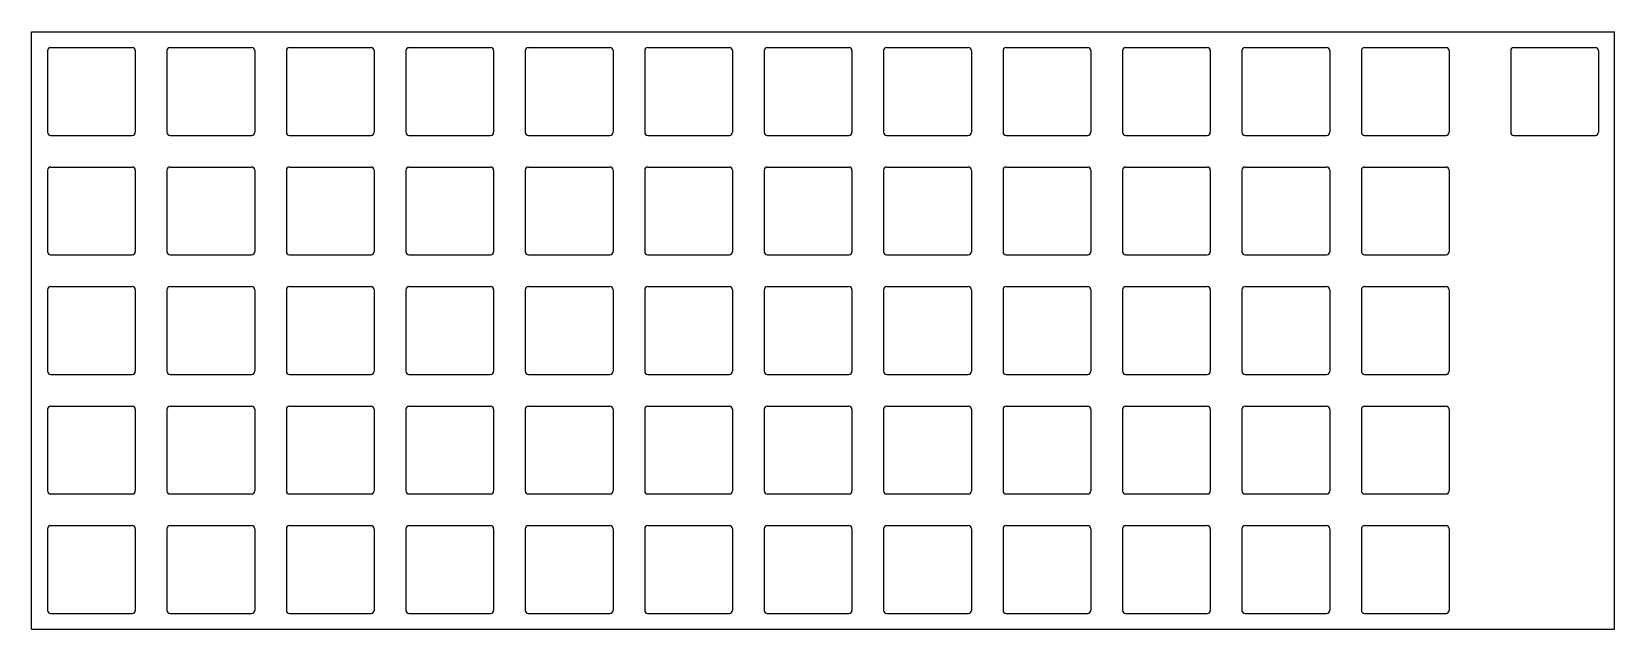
# Model space of a CAD drawing. Header units: millimetres. Extents: x 0 to 252, y -95 to 0.
import ezdxf

# ---------------------------------------------------------------- set-up
doc = ezdxf.new("R2010")
doc.units = ezdxf.units.MM

msp = doc.modelspace()

# ---------------------------------------------------------------- linework, layer by layer
for p, q in [((0, 0), (252.412, 0)), ((0, -95.25), (0, 0)), ((252.412, -95.25), (252.412, 0)), ((2.525, -3.025), (2.525, -16.025)), ((3.025, -2.525), (16.025, -2.525)), ((16.525, -3.025), (16.525, -16.025)), ((21.575, -3.025), (21.575, -16.025)), ((22.075, -2.525), (35.075, -2.525)), ((35.575, -3.025), (35.575, -16.025)), ((40.625, -3.025), (40.625, -16.025)), ((41.125, -2.525), (54.125, -2.525)), ((54.625, -3.025), (54.625, -16.025)), ((59.675, -3.025), (59.675, -16.025)), ((60.175, -2.525), (73.175, -2.525)), ((73.675, -3.025), (73.675, -16.025)), ((78.725, -3.025), (78.725, -16.025)), ((79.225, -2.525), (92.225, -2.525)), ((92.725, -3.025), (92.725, -16.025)), ((97.775, -3.025), (97.775, -16.025)), ((98.275, -2.525), (111.275, -2.525)), ((111.775, -3.025), (111.775, -16.025)), ((116.825, -3.025), (116.825, -16.025)), ((117.325, -2.525), (130.325, -2.525)), ((130.825, -3.025), (130.825, -16.025)), ((135.875, -3.025), (135.875, -16.025)), ((136.375, -2.525), (149.375, -2.525)), ((149.875, -3.025), (149.875, -16.025)), ((154.925, -3.025), (154.925, -16.025)), ((155.425, -2.525), (168.425, -2.525)), ((168.925, -3.025), (168.925, -16.025)), ((173.975, -3.025), (173.975, -16.025)), ((174.475, -2.525), (187.475, -2.525)), ((187.975, -3.025), (187.975, -16.025)), ((193.025, -3.025), (193.025, -16.025)), ((193.525, -2.525), (206.525, -2.525)), ((207.025, -3.025), (207.025, -16.025)), ((212.075, -3.025), (212.075, -16.025)), ((212.575, -2.525), (225.575, -2.525)), ((226.075, -3.025), (226.075, -16.025)), ((235.887, -3.025), (235.887, -16.025)), ((236.387, -2.525), (249.387, -2.525)), ((249.887, -3.025), (249.887, -16.025)), ((3.025, -16.525), (16.025, -16.525)), ((22.075, -16.525), (35.075, -16.525)), ((41.125, -16.525), (54.125, -16.525)), ((60.175, -16.525), (73.175, -16.525)), ((79.225, -16.525), (92.225, -16.525)), ((98.275, -16.525), (111.275, -16.525)), ((117.325, -16.525), (130.325, -16.525)), ((136.375, -16.525), (149.375, -16.525)), ((155.425, -16.525), (168.425, -16.525)), ((174.475, -16.525), (187.475, -16.525)), ((193.525, -16.525), (206.525, -16.525)), ((212.575, -16.525), (225.575, -16.525)), ((236.387, -16.525), (249.387, -16.525)), ((2.525, -22.075), (2.525, -35.075)), ((3.025, -21.575), (16.025, -21.575)), ((16.525, -22.075), (16.525, -35.075)), ((21.575, -22.075), (21.575, -35.075)), ((22.075, -21.575), (35.075, -21.575)), ((35.575, -22.075), (35.575, -35.075)), ((40.625, -22.075), (40.625, -35.075)), ((41.125, -21.575), (54.125, -21.575)), ((54.625, -22.075), (54.625, -35.075)), ((59.675, -22.075), (59.675, -35.075)), ((60.175, -21.575), (73.175, -21.575)), ((73.675, -22.075), (73.675, -35.075)), ((78.725, -22.075), (78.725, -35.075)), ((79.225, -21.575), (92.225, -21.575)), ((92.725, -22.075), (92.725, -35.075)), ((97.775, -22.075), (97.775, -35.075)), ((98.275, -21.575), (111.275, -21.575)), ((111.775, -22.075), (111.775, -35.075)), ((116.825, -22.075), (116.825, -35.075)), ((117.325, -21.575), (130.325, -21.575)), ((130.825, -22.075), (130.825, -35.075)), ((135.875, -22.075), (135.875, -35.075)), ((136.375, -21.575), (149.375, -21.575)), ((149.875, -22.075), (149.875, -35.075)), ((154.925, -22.075), (154.925, -35.075)), ((155.425, -21.575), (168.425, -21.575)), ((168.925, -22.075), (168.925, -35.075)), ((173.975, -22.075), (173.975, -35.075)), ((174.475, -21.575), (187.475, -21.575)), ((187.975, -22.075), (187.975, -35.075)), ((193.025, -22.075), (193.025, -35.075)), ((193.525, -21.575), (206.525, -21.575)), ((207.025, -22.075), (207.025, -35.075)), ((212.075, -22.075), (212.075, -35.075)), ((212.575, -21.575), (225.575, -21.575)), ((226.075, -22.075), (226.075, -35.075)), ((3.025, -35.575), (16.025, -35.575)), ((22.075, -35.575), (35.075, -35.575)), ((41.125, -35.575), (54.125, -35.575)), ((60.175, -35.575), (73.175, -35.575)), ((79.225, -35.575), (92.225, -35.575)), ((98.275, -35.575), (111.275, -35.575)), ((117.325, -35.575), (130.325, -35.575)), ((136.375, -35.575), (149.375, -35.575)), ((155.425, -35.575), (168.425, -35.575)), ((174.475, -35.575), (187.475, -35.575)), ((193.525, -35.575), (206.525, -35.575)), ((212.575, -35.575), (225.575, -35.575)), ((2.525, -41.125), (2.525, -54.125)), ((3.025, -40.625), (16.025, -40.625)), ((16.525, -41.125), (16.525, -54.125)), ((21.575, -41.125), (21.575, -54.125)), ((22.075, -40.625), (35.075, -40.625)), ((35.575, -41.125), (35.575, -54.125)), ((40.625, -41.125), (40.625, -54.125)), ((41.125, -40.625), (54.125, -40.625)), ((54.625, -41.125), (54.625, -54.125)), ((59.675, -41.125), (59.675, -54.125)), ((60.175, -40.625), (73.175, -40.625)), ((73.675, -41.125), (73.675, -54.125)), ((78.725, -41.125), (78.725, -54.125)), ((79.225, -40.625), (92.225, -40.625)), ((92.725, -41.125), (92.725, -54.125)), ((97.775, -41.125), (97.775, -54.125)), ((98.275, -40.625), (111.275, -40.625)), ((111.775, -41.125), (111.775, -54.125)), ((116.825, -41.125), (116.825, -54.125)), ((117.325, -40.625), (130.325, -40.625)), ((130.825, -41.125), (130.825, -54.125)), ((135.875, -41.125), (135.875, -54.125)), ((136.375, -40.625), (149.375, -40.625)), ((149.875, -41.125), (149.875, -54.125)), ((154.925, -41.125), (154.925, -54.125)), ((155.425, -40.625), (168.425, -40.625)), ((168.925, -41.125), (168.925, -54.125)), ((173.975, -41.125), (173.975, -54.125)), ((174.475, -40.625), (187.475, -40.625)), ((187.975, -41.125), (187.975, -54.125)), ((193.025, -41.125), (193.025, -54.125)), ((193.525, -40.625), (206.525, -40.625)), ((207.025, -41.125), (207.025, -54.125)), ((212.075, -41.125), (212.075, -54.125)), ((212.575, -40.625), (225.575, -40.625)), ((226.075, -41.125), (226.075, -54.125)), ((3.025, -54.625), (16.025, -54.625)), ((22.075, -54.625), (35.075, -54.625)), ((41.125, -54.625), (54.125, -54.625)), ((60.175, -54.625), (73.175, -54.625)), ((79.225, -54.625), (92.225, -54.625)), ((98.275, -54.625), (111.275, -54.625)), ((117.325, -54.625), (130.325, -54.625)), ((136.375, -54.625), (149.375, -54.625)), ((155.425, -54.625), (168.425, -54.625)), ((174.475, -54.625), (187.475, -54.625)), ((193.525, -54.625), (206.525, -54.625)), ((212.575, -54.625), (225.575, -54.625)), ((2.525, -60.175), (2.525, -73.175)), ((3.025, -59.675), (16.025, -59.675)), ((16.525, -60.175), (16.525, -73.175)), ((21.575, -60.175), (21.575, -73.175)), ((22.075, -59.675), (35.075, -59.675)), ((35.575, -60.175), (35.575, -73.175)), ((40.625, -60.175), (40.625, -73.175)), ((41.125, -59.675), (54.125, -59.675)), ((54.625, -60.175), (54.625, -73.175)), ((59.675, -60.175), (59.675, -73.175)), ((60.175, -59.675), (73.175, -59.675)), ((73.675, -60.175), (73.675, -73.175)), ((78.725, -60.175), (78.725, -73.175)), ((79.225, -59.675), (92.225, -59.675)), ((92.725, -60.175), (92.725, -73.175)), ((97.775, -60.175), (97.775, -73.175)), ((98.275, -59.675), (111.275, -59.675)), ((111.775, -60.175), (111.775, -73.175)), ((116.825, -60.175), (116.825, -73.175)), ((117.325, -59.675), (130.325, -59.675)), ((130.825, -60.175), (130.825, -73.175)), ((135.875, -60.175), (135.875, -73.175)), ((136.375, -59.675), (149.375, -59.675)), ((149.875, -60.175), (149.875, -73.175)), ((154.925, -60.175), (154.925, -73.175)), ((155.425, -59.675), (168.425, -59.675)), ((168.925, -60.175), (168.925, -73.175)), ((173.975, -60.175), (173.975, -73.175)), ((174.475, -59.675), (187.475, -59.675)), ((187.975, -60.175), (187.975, -73.175)), ((193.025, -60.175), (193.025, -73.175)), ((193.525, -59.675), (206.525, -59.675)), ((207.025, -60.175), (207.025, -73.175)), ((212.075, -60.175), (212.075, -73.175)), ((212.575, -59.675), (225.575, -59.675)), ((226.075, -60.175), (226.075, -73.175)), ((3.025, -73.675), (16.025, -73.675)), ((22.075, -73.675), (35.075, -73.675)), ((41.125, -73.675), (54.125, -73.675)), ((60.175, -73.675), (73.175, -73.675)), ((79.225, -73.675), (92.225, -73.675)), ((98.275, -73.675), (111.275, -73.675)), ((117.325, -73.675), (130.325, -73.675)), ((136.375, -73.675), (149.375, -73.675)), ((155.425, -73.675), (168.425, -73.675)), ((174.475, -73.675), (187.475, -73.675)), ((193.525, -73.675), (206.525, -73.675)), ((212.575, -73.675), (225.575, -73.675)), ((2.525, -79.225), (2.525, -92.225)), ((3.025, -78.725), (16.025, -78.725)), ((16.525, -79.225), (16.525, -92.225)), ((21.575, -79.225), (21.575, -92.225)), ((22.075, -78.725), (35.075, -78.725)), ((35.575, -79.225), (35.575, -92.225)), ((40.625, -79.225), (40.625, -92.225)), ((41.125, -78.725), (54.125, -78.725)), ((54.625, -79.225), (54.625, -92.225)), ((59.675, -79.225), (59.675, -92.225)), ((60.175, -78.725), (73.175, -78.725)), ((73.675, -79.225), (73.675, -92.225)), ((78.725, -79.225), (78.725, -92.225)), ((79.225, -78.725), (92.225, -78.725)), ((92.725, -79.225), (92.725, -92.225)), ((97.775, -79.225), (97.775, -92.225)), ((98.275, -78.725), (111.275, -78.725)), ((111.775, -79.225), (111.775, -92.225)), ((116.825, -79.225), (116.825, -92.225)), ((117.325, -78.725), (130.325, -78.725)), ((130.825, -79.225), (130.825, -92.225)), ((135.875, -79.225), (135.875, -92.225)), ((136.375, -78.725), (149.375, -78.725)), ((149.875, -79.225), (149.875, -92.225)), ((154.925, -79.225), (154.925, -92.225)), ((155.425, -78.725), (168.425, -78.725)), ((168.925, -79.225), (168.925, -92.225)), ((173.975, -79.225), (173.975, -92.225)), ((174.475, -78.725), (187.475, -78.725)), ((187.975, -79.225), (187.975, -92.225)), ((193.025, -79.225), (193.025, -92.225)), ((193.525, -78.725), (206.525, -78.725)), ((207.025, -79.225), (207.025, -92.225)), ((212.075, -79.225), (212.075, -92.225)), ((212.575, -78.725), (225.575, -78.725)), ((226.075, -79.225), (226.075, -92.225)), ((3.025, -92.725), (16.025, -92.725)), ((22.075, -92.725), (35.075, -92.725)), ((41.125, -92.725), (54.125, -92.725)), ((60.175, -92.725), (73.175, -92.725)), ((79.225, -92.725), (92.225, -92.725)), ((98.275, -92.725), (111.275, -92.725)), ((117.325, -92.725), (130.325, -92.725)), ((136.375, -92.725), (149.375, -92.725)), ((155.425, -92.725), (168.425, -92.725)), ((174.475, -92.725), (187.475, -92.725)), ((193.525, -92.725), (206.525, -92.725)), ((212.575, -92.725), (225.575, -92.725)), ((0, -95.25), (252.412, -95.25))]:
    msp.add_line(p, q)
for centre, start, end in [((3.025, -3.025), 90, 180), ((16.025, -3.025), 0, 90), ((22.075, -3.025), 90, 180), ((35.075, -3.025), 0, 90), ((41.125, -3.025), 90, 180), ((54.125, -3.025), 0, 90), ((60.175, -3.025), 90, 180), ((73.175, -3.025), 0, 90), ((79.225, -3.025), 90, 180), ((92.225, -3.025), 0, 90), ((98.275, -3.025), 90, 180), ((111.275, -3.025), 0, 90), ((117.325, -3.025), 90, 180), ((130.325, -3.025), 0, 90), ((136.375, -3.025), 90, 180), ((149.375, -3.025), 0, 90), ((155.425, -3.025), 90, 180), ((168.425, -3.025), 0, 90), ((174.475, -3.025), 90, 180), ((187.475, -3.025), 0, 90), ((193.525, -3.025), 90, 180), ((206.525, -3.025), 0, 90), ((212.575, -3.025), 90, 180), ((225.575, -3.025), 0, 90), ((236.387, -3.025), 90, 180), ((249.387, -3.025), 0, 90), ((3.025, -16.025), 180, 270), ((16.025, -16.025), 270, 0), ((22.075, -16.025), 180, 270), ((35.075, -16.025), 270, 0), ((41.125, -16.025), 180, 270), ((54.125, -16.025), 270, 0), ((60.175, -16.025), 180, 270), ((73.175, -16.025), 270, 0), ((79.225, -16.025), 180, 270), ((92.225, -16.025), 270, 0), ((98.275, -16.025), 180, 270), ((111.275, -16.025), 270, 0), ((117.325, -16.025), 180, 270), ((130.325, -16.025), 270, 0), ((136.375, -16.025), 180, 270), ((149.375, -16.025), 270, 0), ((155.425, -16.025), 180, 270), ((168.425, -16.025), 270, 0), ((174.475, -16.025), 180, 270), ((187.475, -16.025), 270, 0), ((193.525, -16.025), 180, 270), ((206.525, -16.025), 270, 0), ((212.575, -16.025), 180, 270), ((225.575, -16.025), 270, 0), ((236.387, -16.025), 180, 270), ((249.387, -16.025), 270, 0), ((3.025, -22.075), 90, 180), ((16.025, -22.075), 0, 90), ((22.075, -22.075), 90, 180), ((35.075, -22.075), 0, 90), ((41.125, -22.075), 90, 180), ((54.125, -22.075), 0, 90), ((60.175, -22.075), 90, 180), ((73.175, -22.075), 0, 90), ((79.225, -22.075), 90, 180), ((92.225, -22.075), 0, 90), ((98.275, -22.075), 90, 180), ((111.275, -22.075), 0, 90), ((117.325, -22.075), 90, 180), ((130.325, -22.075), 0, 90), ((136.375, -22.075), 90, 180), ((149.375, -22.075), 0, 90), ((155.425, -22.075), 90, 180), ((168.425, -22.075), 0, 90), ((174.475, -22.075), 90, 180), ((187.475, -22.075), 0, 90), ((193.525, -22.075), 90, 180), ((206.525, -22.075), 0, 90), ((212.575, -22.075), 90, 180), ((225.575, -22.075), 0, 90), ((3.025, -35.075), 180, 270), ((16.025, -35.075), 270, 0), ((22.075, -35.075), 180, 270), ((35.075, -35.075), 270, 0), ((41.125, -35.075), 180, 270), ((54.125, -35.075), 270, 0), ((60.175, -35.075), 180, 270), ((73.175, -35.075), 270, 0), ((79.225, -35.075), 180, 270), ((92.225, -35.075), 270, 0), ((98.275, -35.075), 180, 270), ((111.275, -35.075), 270, 0), ((117.325, -35.075), 180, 270), ((130.325, -35.075), 270, 0), ((136.375, -35.075), 180, 270), ((149.375, -35.075), 270, 0), ((155.425, -35.075), 180, 270), ((168.425, -35.075), 270, 0), ((174.475, -35.075), 180, 270), ((187.475, -35.075), 270, 0), ((193.525, -35.075), 180, 270), ((206.525, -35.075), 270, 0), ((212.575, -35.075), 180, 270), ((225.575, -35.075), 270, 0), ((3.025, -41.125), 90, 180), ((16.025, -41.125), 0, 90), ((22.075, -41.125), 90, 180), ((35.075, -41.125), 0, 90), ((41.125, -41.125), 90, 180), ((54.125, -41.125), 0, 90), ((60.175, -41.125), 90, 180), ((73.175, -41.125), 0, 90), ((79.225, -41.125), 90, 180), ((92.225, -41.125), 0, 90), ((98.275, -41.125), 90, 180), ((111.275, -41.125), 0, 90), ((117.325, -41.125), 90, 180), ((130.325, -41.125), 0, 90), ((136.375, -41.125), 90, 180), ((149.375, -41.125), 0, 90), ((155.425, -41.125), 90, 180), ((168.425, -41.125), 0, 90), ((174.475, -41.125), 90, 180), ((187.475, -41.125), 0, 90), ((193.525, -41.125), 90, 180), ((206.525, -41.125), 0, 90), ((212.575, -41.125), 90, 180), ((225.575, -41.125), 0, 90), ((3.025, -54.125), 180, 270), ((16.025, -54.125), 270, 0), ((22.075, -54.125), 180, 270), ((35.075, -54.125), 270, 0), ((41.125, -54.125), 180, 270), ((54.125, -54.125), 270, 0), ((60.175, -54.125), 180, 270), ((73.175, -54.125), 270, 0), ((79.225, -54.125), 180, 270), ((92.225, -54.125), 270, 0), ((98.275, -54.125), 180, 270), ((111.275, -54.125), 270, 0), ((117.325, -54.125), 180, 270), ((130.325, -54.125), 270, 0), ((136.375, -54.125), 180, 270), ((149.375, -54.125), 270, 0), ((155.425, -54.125), 180, 270), ((168.425, -54.125), 270, 0), ((174.475, -54.125), 180, 270), ((187.475, -54.125), 270, 0), ((193.525, -54.125), 180, 270), ((206.525, -54.125), 270, 0), ((212.575, -54.125), 180, 270), ((225.575, -54.125), 270, 0), ((3.025, -60.175), 90, 180), ((16.025, -60.175), 0, 90), ((22.075, -60.175), 90, 180), ((35.075, -60.175), 0, 90), ((41.125, -60.175), 90, 180), ((54.125, -60.175), 0, 90), ((60.175, -60.175), 90, 180), ((73.175, -60.175), 0, 90), ((79.225, -60.175), 90, 180), ((92.225, -60.175), 0, 90), ((98.275, -60.175), 90, 180), ((111.275, -60.175), 0, 90), ((117.325, -60.175), 90, 180), ((130.325, -60.175), 0, 90), ((136.375, -60.175), 90, 180), ((149.375, -60.175), 0, 90), ((155.425, -60.175), 90, 180), ((168.425, -60.175), 0, 90), ((174.475, -60.175), 90, 180), ((187.475, -60.175), 0, 90), ((193.525, -60.175), 90, 180), ((206.525, -60.175), 0, 90), ((212.575, -60.175), 90, 180), ((225.575, -60.175), 0, 90), ((3.025, -73.175), 180, 270), ((16.025, -73.175), 270, 0), ((22.075, -73.175), 180, 270), ((35.075, -73.175), 270, 0), ((41.125, -73.175), 180, 270), ((54.125, -73.175), 270, 0), ((60.175, -73.175), 180, 270), ((73.175, -73.175), 270, 0), ((79.225, -73.175), 180, 270), ((92.225, -73.175), 270, 0), ((98.275, -73.175), 180, 270), ((111.275, -73.175), 270, 0), ((117.325, -73.175), 180, 270), ((130.325, -73.175), 270, 0), ((136.375, -73.175), 180, 270), ((149.375, -73.175), 270, 0), ((155.425, -73.175), 180, 270), ((168.425, -73.175), 270, 0), ((174.475, -73.175), 180, 270), ((187.475, -73.175), 270, 0), ((193.525, -73.175), 180, 270), ((206.525, -73.175), 270, 0), ((212.575, -73.175), 180, 270), ((225.575, -73.175), 270, 0), ((3.025, -79.225), 90, 180), ((16.025, -79.225), 0, 90), ((22.075, -79.225), 90, 180), ((35.075, -79.225), 0, 90), ((41.125, -79.225), 90, 180), ((54.125, -79.225), 0, 90), ((60.175, -79.225), 90, 180), ((73.175, -79.225), 0, 90), ((79.225, -79.225), 90, 180), ((92.225, -79.225), 0, 90), ((98.275, -79.225), 90, 180), ((111.275, -79.225), 0, 90), ((117.325, -79.225), 90, 180), ((130.325, -79.225), 0, 90), ((136.375, -79.225), 90, 180), ((149.375, -79.225), 0, 90), ((155.425, -79.225), 90, 180), ((168.425, -79.225), 0, 90), ((174.475, -79.225), 90, 180), ((187.475, -79.225), 0, 90), ((193.525, -79.225), 90, 180), ((206.525, -79.225), 0, 90), ((212.575, -79.225), 90, 180), ((225.575, -79.225), 0, 90), ((3.025, -92.225), 180, 270), ((16.025, -92.225), 270, 0), ((22.075, -92.225), 180, 270), ((35.075, -92.225), 270, 0), ((41.125, -92.225), 180, 270), ((54.125, -92.225), 270, 0), ((60.175, -92.225), 180, 270), ((73.175, -92.225), 270, 0), ((79.225, -92.225), 180, 270), ((92.225, -92.225), 270, 0), ((98.275, -92.225), 180, 270), ((111.275, -92.225), 270, 0), ((117.325, -92.225), 180, 270), ((130.325, -92.225), 270, 0), ((136.375, -92.225), 180, 270), ((149.375, -92.225), 270, 0), ((155.425, -92.225), 180, 270), ((168.425, -92.225), 270, 0), ((174.475, -92.225), 180, 270), ((187.475, -92.225), 270, 0), ((193.525, -92.225), 180, 270), ((206.525, -92.225), 270, 0), ((212.575, -92.225), 180, 270), ((225.575, -92.225), 270, 0)]:
    msp.add_arc(centre, 0.5, start, end)

doc.saveas('drawing.dxf')
